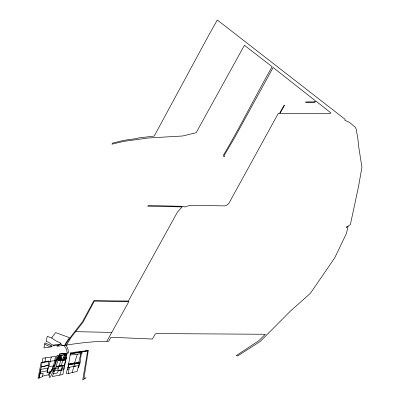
<?xml version="1.0" encoding="UTF-8"?>
<svg xmlns="http://www.w3.org/2000/svg" width="400" height="400" viewBox="0 0 400 400"><rect width="100%" height="100%" fill="white"/><g stroke="black" fill="none" stroke-linecap="round" stroke-linejoin="round"><path stroke-width="0.6" d="M68.53 364.845L66.275 373.275L67.175 373.8L77.11 371.415L79.275 363.235L68.53 364.845L70.515 352.72L88.275 350.57L83.96 378.325L86.105 377.815L82.74 380L87.635 350.88L70.25 354.01M66.955 353.97L59.2 355.675L59.355 353.95L67.065 353.125L65.865 359.815L57.915 360.68L56.015 366.48L61.235 365.675L62.955 360.13L61.735 360.255M62.785 360.4L65.835 359.95L64.72 365.505L62.165 366.05L61.92 368.45L59.74 375.12L52.33 376.53L53.46 373.695M68.325 373.525L69.27 367.28L67.83 367.54L78.66 365.555M48.385 367.905L47.72 368.045L47.05 372.67L51.37 356.97M59.895 355.52L59.745 356.735L58.995 356.885C54.67 362.735 52.75 369.83 48.67 375.8L49.665 375.765L49.245 377.415L50.29 377.17L53.085 371.34L56.125 361.73M48.1 365.365L49.085 365.135L41.32 366.935L48.1 365.365L48.73 361.005L41.115 362.55L38.065 378.4L42.255 376.77L42.445 376.175L48 374.905C52.875 370.18 54.445 362.825 55.49 356.355L42.92 358.225L39.105 377.99L40.82 369.415L47.72 368.045M59.535 359.955L60.065 355.815L66.08 354.495L65.55 358.635M61.42 355.52L61.3 356.45L59.945 356.745M60.99 359.7L61.355 356.845L59.285 357.3L58.92 360.155L66.045 358.585M64.16 357.615L63.885 359.755L65.955 359.3L66.23 357.16L63.655 357.725L63.84 356.3L66.41 355.735L66.595 354.305L64.525 354.765L64.34 356.19M64.73 354.79L64.61 355.72L65.965 355.425M82.195 351.855L81.76 353.715L81.295 353.825L79.855 363.785L78.5 367.665L78.035 367.64M44.705 344.07L44.885 342.9L50.83 345.395L52.21 346.745L43.945 347.925L44.705 344.07L48.875 346.285L51.445 345.995M45.74 357.805L44.925 362.145L42.12 362.655M59.74 375.12L62.86 374.51L64.72 365.505M68.3 367.455L68.895 364.8M78.765 362.27L81.235 352.015M74.45 364.075L72.17 372.6M55.605 360.595L56.785 355.855L58.46 355.46L58.345 357.03L55.165 362.245L55.605 360.595L56.4 360.525M42.445 376.175L43.175 373.26L39.92 373.91M50.785 371.475L49.295 372.06L48.925 373.41L49.545 373.275M58.995 356.885L57.915 360.68L60.79 360.355L59.18 366M61.36 369.86L58.55 370.255L57.485 372.995L53.345 373.715L54.53 370.535L57.765 370.22L58.785 366.665L62.165 366.05M80.865 353.735L77.325 354.145L74.43 363.525L68.545 364.44M65.835 359.95L64.37 364.455L64.96 364.33M56.475 360.4L58.1 355.545M53.085 371.34L54.295 371.145L55.78 367.235L58.785 366.665M54.53 370.535L55.295 368.545L58.415 367.955M57.765 370.22L58.55 370.255L58.455 370.51L61.265 370.095L61.92 368.45L64.195 368.165M106.865 341.27L128.915 301.49L94.365 301.095L83.015 322.255L71.07 337.45L66.325 345.435L68.04 349.415L68.475 352.96L67.325 353.095L66.4 349L64.465 346.08L71.95 335.21L82.495 321.74L93.835 300.725L128.34 301.025L177.375 212.235L182.155 206.915L147.655 206.185L148.44 205.56L161.52 205.815L183.775 206.375L184.75 207.04L188.54 205.745L191.18 205.35L224.64 205.89L226.53 205.33L228.7 203.68L278.27 113.455L279.515 113.465L284.1 105.255L284.535 105.26L279.98 113.49L329.335 113.745L330.98 112.97L316.025 101.145L314.7 102.355L305.64 102.325L305.88 101.895L314.22 101.91L315.345 100.795L273.14 67.505L234.29 138.265L224.42 155.055L224.71 156.3L223.895 156.665L223.215 155.57C240.445 126.57 255.38 96.075 272.12 66.71L244.42 45.27L196.155 132.715L182.675 135.99L148.23 138.005L123.7 141.375L111.955 144.19L112.505 143.135L123.735 140.38L137.97 138.36L138.16 137.965L154.215 136.075L209.685 33.5L217.31 20L345.03 119.27L344.845 120.32L349.39 122.305L355.36 127.28L356.23 129.25L357.905 139.115L358.575 145.95L361.935 167.225L358.53 186.48L350.375 224.585L346.235 227.315L348.025 226.27L346.505 233.29L334.73 257.865L310.38 293.335L290.775 310.75L260.035 341.6L237.73 355.88L236.245 355.62L258.77 340.725L265.325 334.265L155.985 333.575L155.06 334.325L152.415 339.04L110.955 337.245L108.735 341.25C94.08 341.22 79.48 343.005 65.035 345.29M51.615 337.995L55.61 332.6L69.455 337.625L66.46 341.955L64.525 345.62L62.045 345.11L59.91 342.665L56.515 341.2L51.14 337.69L47.245 336.375L46.165 341.495L48.42 342.125L51.205 344.26L53.22 345.28L53.42 345.78L58.83 345.06M60.9 343.785L56.94 346.22L63.685 345.445M51.63 371.04L53.33 370.455M65.415 353.3L59.33 354.26M64.43 355.475L66.5 355.02M59.195 358.015L61.265 357.56M59.1 358.725L61.17 358.27M59.685 358.785L65.7 357.46M59.01 359.44L61.08 358.985M64.065 358.33L66.135 357.875M68.315 366.105L68.63 366.04M40.28 372.115L47.655 370.67M70.325 353.645L88.275 350.57M52.345 369.105L55.295 368.545M62.025 367.295L64.44 366.87M44.925 362.145L54.945 360.615M80.1 362.05L68.19 364.005L68.08 364.515L80.02 362.65L74.43 363.525M64.8 365.1L56.015 366.48M48.9 366.62L53.075 366M61.265 370.095L63.87 369.705M52.995 345.165L60.46 344.055M67.115 369.22L69.08 368.935M47.19 372.32L49.295 372.06M70.055 354.995L77.325 354.145M53.78 365.885L54.83 365.82M75.455 331.665L111.755 332.41M73.96 366.085L75.68 366.11"/></g></svg>
